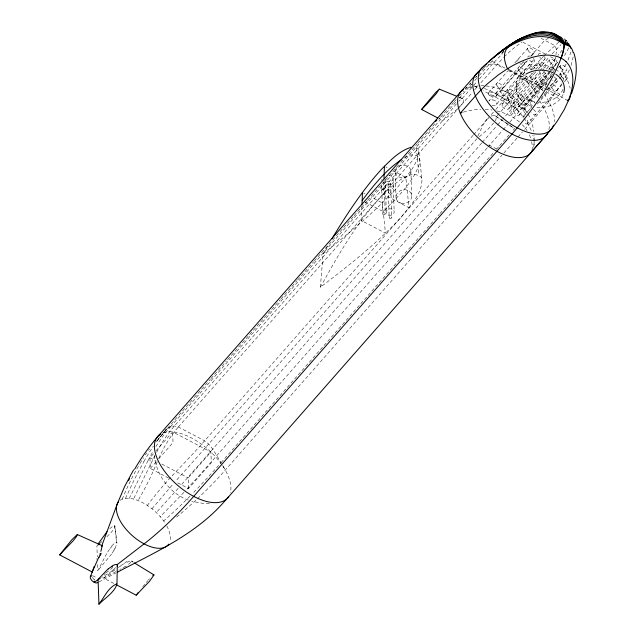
<?xml version="1.0" encoding="UTF-8"?>
<svg xmlns="http://www.w3.org/2000/svg" width="636" height="636" viewBox="0 0 636 636"><rect width="100%" height="100%" fill="white"/><g stroke="black" fill="none" stroke-linecap="round" stroke-linejoin="round"><path stroke-width="0.48" stroke-dasharray="3.18 2.39" d="M418.75 151.344C417.677 165.583 406.189 176.379 397.794 186.992C375.161 211.621 349.283 233.007 323.136 253.764L320.361 287.241C348.647 265.792 376.671 243.612 400.831 217.488C409.656 206.318 422.073 194.521 421.97 179.28L418.75 151.344L417.987 149.118L416.373 147.663L414.028 147.035M361.916 206.732L361.375 220.509L385.472 233.205L382.347 202.932L371.162 197.041M534.176 141.907L533.668 147.298A46.563 23.516 41.3 0 0 532.881 135.118M534.216 140.922L534.153 135.158M383.818 181.944L383.317 194.203L409.02 207.749L405.832 177.452L393.811 171.116M573.163 56.922L571.009 65.858M109.75 528.667L113.256 525.885L114.941 525.845C114.21 530.535 109.551 533.699 106.602 537.126M126.906 562.375C133.624 558.718 131.358 562.932 127.001 565.142M527.785 123.185L527.721 123.44A3.562 1.487 67.8 0 1 527.268 124.028L526.56 124.004A4.436 1.844 67.2 0 1 525.034 122.676A4.73 1.924 66.6 0 1 524.414 121.667M571.001 51.874L567.813 60.714M527.816 122.891L527.53 123.813L561.85 84.739M557.47 62.861L555.188 58.751A97.197 75.748 -2 0 0 555.546 56.978M555.061 59.124L555.069 59.1A128.536 100.178 -2 0 1 550.49 70.079M96.767 559.267L97.085 558.408M477.97 135.969L482.637 125.769A49.322 42.373 30.4 0 1 486.699 119.695M125.491 498.37L134.212 479.767L143.919 461.45M158.777 458.381L163.047 449.549A117.811 86.361 -87.8 0 1 178.374 426.955M568.711 47.946L563.782 56.97M97.547 564.498L97.769 570.699L107.579 551.929M569.395 69.952L564.378 79.739M129.275 498.338L148.132 460.345M154.985 455.424L133.488 499.069M115.029 548.486L116.952 543.359L115.013 526.226M156.623 452.244L157.458 450.67M320.361 287.241C339.409 252.786 359.245 217.774 387.626 190.021C396.315 183.375 409.298 169.033 420.897 176.792L421.97 179.28M566.096 64.101L559.608 74.643M323.136 253.764L328.065 245.305M114.21 549.941L113.939 550.394M546.61 77.075L537.929 89.326L519.858 110.02L483.328 90.765M561.89 83.753L548.288 102.356L523.754 130.436M109.964 548.304L110.274 547.866M111.554 554.02L97.769 570.699M556.993 78.443L540.624 98.993M553.113 71.765L554.751 69.61M493.687 123.018L488.003 129.211L479.051 137.018M562.224 50.069L557.947 55.388M156.838 441.026L178.223 415.841M551.921 73.259L539.948 87.792L508.967 123.114M142.774 586.766L147.87 580.604M156.822 441.114L166.672 428.99L170.528 426.812L174.423 425.969L178.39 426.971L204.625 440.796L208.664 444.015L212.766 449.08L221.097 462.65A239.724 47.78 -41.9 0 1 194.147 491.914A317.976 183.836 -31.1 0 1 192.342 493.782M111.721 545.95L115.291 542.484L116.515 542.309L116.921 542.905M151.956 508.808L173.374 483.718M555.673 58.146L544.957 70.866M544.313 71.606L502.885 118.916M178.867 415.109L193.63 398.311M194.274 397.58L210.317 379.318M210.961 378.587L226.36 361.057M227.648 359.594L280.277 299.699M280.921 298.968L296.964 280.707M297.608 279.975L313.659 261.714M314.295 260.983L353.449 216.423M354.093 215.699L366.932 201.087M367.576 200.356L383.619 182.095M385.543 179.901L400.306 163.102M400.95 162.371L416.993 144.11M417.637 143.378L423.417 136.812M425.341 134.617L436.248 122.199M438.816 119.274L440.104 117.819M440.74 117.088L453.579 102.476M454.223 101.744L456.147 99.558M459.359 95.901L463.851 90.789M465.131 89.326L470.266 83.483M475.402 77.64L476.69 76.177L475.8 77.33M481.826 70.334L483.75 68.147M471.061 82.72L470.115 83.801L473.224 85.439M484.33 67.623L485.276 66.549M170.528 426.812L456.147 101.768M459.359 98.111L471.554 84.238M474.766 80.581L476.69 78.395M479.258 75.469L493.743 59.251M471.729 87.625L462.165 98.516L459.852 100.273A25.909 7.807 -38 0 0 458.771 101.323M473.645 85.447L476.833 81.813M479.385 78.912L492.789 63.664L502.742 53.368M168.62 478.089L150.295 468.43L149.921 457.753L154.182 452.904M156.074 450.749L172.658 431.876L210.914 452.037L211.287 462.714L188.55 488.591L176.593 482.287M178.39 426.971L471.84 93.023M474.671 89.795L478.065 85.932M480.896 82.712L503.474 57.51M150.295 468.43L155.979 461.959M158.817 458.723L173.032 442.553L172.658 431.876M488.376 93.007L507.759 70.954M514.866 62.869L527.793 48.169M523.515 61.7L488.917 101.052L489.935 100.289A4.77 3.371 17.9 0 1 492.518 99.916M526.338 61.231L500.095 91.099A53.217 19.74 -62.2 0 1 510.462 115.951L548.534 72.623M530.806 56.143L544.774 40.259L548.455 38.311M496.422 95.949L527.483 60.587M531.362 56.175L533.954 53.225M501.891 95.837L534.844 58.345M492.073 105.56A4.436 3.069 17.2 0 0 492.471 105.64A4.73 3.291 17.5 0 0 495.46 105.33L534.248 61.557M473.033 135.341L204.625 440.796A117.811 12.8 -45 0 1 185.744 461.513L176.108 471.65A318.676 281.486 -28 0 0 147.345 505.461M473.685 134.594L488.448 117.795M491.278 114.575L493.544 112M495.81 109.424L525.344 75.835M502.408 103.914L527.904 74.905M532.475 69.698L539.01 62.264M508.76 100.075A4.023 1.797 30.6 0 0 504.539 95.639A4.023 1.797 30.6 0 0 502.702 98.167A4.023 1.797 30.6 0 0 508.76 100.075L533.278 72.194M535.854 69.26L544.885 58.989M476.992 138.64L208.664 444.015A124.473 3.18 -47.8 0 1 188.328 466.951L175.862 480.903M495.229 120.808A26.688 21.823 75.1 0 0 495.913 119.632L496.398 116.555L535.822 71.765M513.363 100.989L539.28 71.494M539.932 70.755L549.655 59.689M508.848 108.669L541.284 71.749M541.928 71.009L545.171 67.321M481.706 143.02L180.664 485.61M482.35 142.289L497.113 125.491M497.75 124.759L502.249 119.648M188.55 488.591L188.177 477.914L210.914 452.037M513.872 109.074L546.006 72.504M548.63 69.515L549.941 68.02M551.706 69.014L558.05 61.795M519.175 106.451L549.273 72.194M549.925 71.447L555.816 64.745M526.6 99.319L549.766 72.949M551.754 70.691L553.884 68.267M487.144 147.95L216.924 455.471A181.991 7.322 -47.3 0 1 189.989 485.729L186.388 489.712M487.78 147.218L502.543 130.42M503.187 129.688L508.323 123.845M552.779 74.325L522.879 108.343L523.277 108.279A4.73 1.105 58.7 0 1 524.803 109.646M558.631 67.67L560.578 65.452M526.767 104.32L551.929 75.692M519.238 115.037L547.047 83.38M523.404 116.42L531.799 106.864M546.658 89.954L556.993 78.196M559.585 75.255L560.873 73.784M221.097 462.65L439.333 214.3M439.977 213.569L459.232 191.659M459.868 190.927L479.131 169.009M479.767 168.278L493.886 152.211M496.454 149.285L499.022 146.367M499.665 145.636L509.293 134.681M513.149 130.3L514.429 128.838M537.309 104.018L558.893 79.444M559.553 78.697L566.748 70.509M564.442 81.79L567.034 78.84M176.649 517.044A279.856 136.971 -29.5 0 0 225.287 470.091L501.931 155.271M503.855 153.077L517.33 137.742M517.974 137.01L522.466 131.898M486.747 119.727L488.178 118.264M148.307 580.096L149.492 578.76M178.215 488.361L156.281 512.568M538.382 68.919L549.607 56.564M530.663 69.912L543.534 56.23M456.346 103.875L442.759 120.602L174.423 425.969A124.473 85.351 -82.1 0 0 157.466 450.685M183.963 492.344L160.208 516.663M552.167 53.822L561.079 44.607M459.518 106.991L461.784 104.352A16.162 9.802 -22.2 0 0 463.525 101.355L463.652 99.796M544.154 55.602L559.068 41.92M504.11 56.882L511.901 49.608L521.941 41.984M457.57 108.923L442.759 120.602L438.792 118.511M99.494 543.653L101.871 541.546M98.198 544.766L96.903 545.879L97.276 556.739M103.938 574.554L105.369 573.426M106.093 572.853L113.987 566.628M165.479 429.912L166.672 428.99A181.991 126.405 -83.1 0 0 156.623 441.559M113.788 583.403L103.612 578.045L115.72 569.252M504.022 51.421L500.826 53.782L504.014 51.484M112.143 570.969L101.704 577.44M118.256 567.527L120.927 565.794M125.03 566.406L124.6 566.676M121.031 568.815L120.132 569.339M118.797 570.102L119.242 569.848M485.753 66.279L486.238 66.009M488.162 64.92L492.789 63.664L496.748 64.673L503.267 68.108M124.489 563.639L124.926 563.401M115.808 571.764L103.612 578.045M404.671 157.76C410.22 152.688 422.9 154.151 419.355 163.913C412.859 183.168 396.991 197.359 383.238 211.581L364.794 201.858M99.025 581.892L115.688 573.084M491.676 115.983L493.846 115.553A3.347 2.878 30.4 0 1 496.43 116.531M478.185 85.884L465.528 88.134A46.563 23.516 41.3 0 1 470.966 86.814M480.84 85.781L484.298 85.757M209.435 503.577L204.236 503.617L191.706 501.271M92.188 577.504L94.128 579.356L96.219 579.539M486.158 86.011C503.068 87.474 519.024 97.547 527.276 112.453M459.637 97.403L463.135 98.898M459.319 97.348L462.165 98.516A3.426 2.075 -22.2 0 1 463.628 99.804M188.367 500.127C168.969 493.099 155.271 473.804 154.27 453.309M541.045 38.287L554.711 45.49L556.516 49.226A97.197 75.748 -2 0 1 555.959 54.601M522.895 42.199L545.1 53.901M550.458 56.731L555.053 59.148M520.566 73.426L546.014 86.838M547.62 87.681L559.918 94.16M509.77 69.888L544.75 88.325M545.513 88.722L566.048 99.55M492.359 61.446L505.445 68.346M509.293 70.373L540.083 86.599L542.548 90.757M508.212 70.715C522.458 75.859 531.696 84.731 538.159 98.103M520.741 78.427L544.44 90.916M546.189 91.838L560.085 99.16M474.003 85.852L479.441 88.714M488.885 144.913L496.811 149.086M385.798 166.886L387.133 167.594M363.713 193.113L364.953 193.765M149.921 457.753L156.297 461.116M161.87 464.057L188.177 477.914M131.493 561.119L132.9 561.986M495.206 115.808L514.468 128.48M131.414 560.928L133.274 562.081M489.768 95.559L488.702 94.74A3.935 1.98 13.8 0 1 488.162 93.595L488.186 93.381A3.562 1.797 13.3 0 1 488.718 92.705L489.784 92.323A4.436 2.258 13.9 0 1 492.415 92.419A4.73 2.457 14.1 0 1 495.047 93.389M495.039 93.397L496.096 94.223A3.927 1.988 14.8 0 1 496.597 95.154M496.398 116.555L513.498 127.892M526.123 111.467L526.87 112.811A3.562 0.779 58.8 0 1 527.037 113.144M559.465 66.104L565.809 77.21A40.33 20.368 41.3 0 1 570.182 88.205M544.368 93.889L548.796 101.736A46.333 23.397 41.3 0 1 554.314 121.651M539.726 100.814L543.653 107.794A46.563 23.516 41.3 0 1 548.924 129.641M222.672 465.441L225.287 470.091M528.158 114.122C531.036 119.496 532.992 125.459 533.715 131.517M114.711 525.606L116.515 542.309M416.373 147.663L418.901 175.099M516.305 83.61L516.543 90.527M410.872 170.305L411.754 195.514M395.163 172.738L396.045 197.947M393.008 178.112L394.177 211.486M390.639 183.693L391.808 217.186M388.024 184.098L389.184 217.488M385.154 179.328L386.322 212.702M384.08 180.234L385.249 213.624A1.336 1.01 -9.8 0 1 383.405 214.849A1.336 1.01 -9.8 0 1 383.158 213.108A1.336 1.01 -9.8 0 1 385.257 213.672M381.6 184.583L382.634 214.133M94.128 579.356L94.16 580.286M531.601 141.669A50.769 39.567 -2 0 1 532.292 148.713M463.453 112.135A50.769 39.567 -2 0 1 480.752 109.305M485.252 109.344A50.769 39.567 -2 0 1 492.065 110.004M496.851 110.926A50.769 39.567 -2 0 1 520.208 122.7M522.347 124.775A50.769 39.567 -2 0 1 526.998 130.642M529.343 134.919A50.769 39.567 -2 0 1 531.02 139.387M562.908 89.493A23.945 18.667 -2 0 1 539.59 102.468M534.797 102.046A23.945 18.667 -2 0 1 516.496 81.742A23.945 18.667 -2 0 1 540.862 65.126A23.945 18.667 -2 0 1 564.116 82.06M563.083 94.494A23.945 18.667 -2 0 1 534.971 107.047M531.99 106.387A23.945 18.667 -2 0 1 524.668 74.945M532.38 105.679A3.991 2.019 41.3 0 1 529.653 100.647A3.991 2.019 41.3 0 1 535.075 103.111M533.389 109.535A3.991 2.019 41.3 0 1 535.949 114.21A3.991 2.019 41.3 0 1 531.155 112.826M529.605 109.734A3.991 2.019 41.3 0 1 530.273 108.764M549.377 72.21A128.536 100.178 -2 0 1 546.586 77.059M554.02 76.861A3.991 2.019 41.3 0 1 556.937 81.647A3.991 2.019 41.3 0 1 552.088 80.343M550.601 77.95A3.991 2.019 41.3 0 1 551.674 76.161M543.701 71.502A3.991 2.019 41.3 0 1 546.101 75.652A3.991 2.019 41.3 0 1 542.468 75.636A3.991 2.019 41.3 0 1 539.606 71.486M531.251 73.124A3.991 2.019 41.3 0 1 535.48 77.409A3.991 2.019 41.3 0 1 532.229 78.451A3.991 2.019 41.3 0 1 529.001 73.848M523.714 61.994A3.991 2.019 41.3 0 1 523.611 64.832A3.991 2.019 41.3 0 1 519.89 63.6M517.998 61.223A3.991 2.019 41.3 0 1 521.226 59.577M531.744 70.008A3.991 2.019 41.3 0 1 528.667 65.874A3.991 2.019 41.3 0 1 531.76 65.118A3.991 2.019 41.3 0 1 535.21 69.165M496.732 95.177A4.023 2.035 15 0 1 492.01 96.402A4.77 2.345 14.2 0 1 489.784 95.551M533.421 58.48A3.991 2.019 41.3 0 1 533.54 62.018A3.991 2.019 41.3 0 1 528.906 59.577M527.888 57.304A3.991 2.019 41.3 0 1 530.782 56.381M496.899 103.342A3.927 2.735 18.3 0 1 496.462 104.582M492.518 99.924A4.023 2.862 18.3 0 1 497.026 103.358M550.005 69.865A3.991 2.019 41.3 0 1 551.014 67.511A3.991 2.019 41.3 0 1 555.021 69.698M544.495 56.54A3.991 2.019 41.3 0 1 544.066 59.474A3.991 2.019 41.3 0 1 539.805 57.312M538.541 54.958A3.991 2.019 41.3 0 1 542.007 54.124M526.052 114.424A4.77 1.049 58 0 1 525.829 114.194M525.757 113.971A4.015 0.859 57.6 0 1 523.476 110.608A4.015 0.859 57.6 0 1 522.744 108.144M524.787 109.551A4.436 1.041 59 0 1 526.139 111.451M527.769 123.177A3.935 1.646 67.7 0 0 527.705 121.492L527.276 119.973A4.77 2.075 67.4 0 0 526.584 118.471M523.118 117.644A3.927 1.654 66.6 0 1 523.142 117.175M523.054 117.056A4.023 1.709 66.3 0 1 524.724 116.38M163.15 432.854A46.563 23.516 41.3 0 1 208.711 450.01A46.563 23.516 41.3 0 1 230.351 492.813M474.893 86.758A46.563 23.516 41.3 0 1 477.398 86.997M484.362 88.579A46.563 23.516 41.3 0 1 531.76 131.859M381.441 180.433A1.328 1.034 -2 0 1 381.616 179.94M381.926 179.646A1.328 1.034 -2 0 1 382.403 179.447M388.779 175.616A3.991 3.108 -2 0 1 392.984 178.008A3.991 3.108 -2 0 1 390.448 181.618A3.991 3.108 -2 0 1 385.559 180.226M120.872 565.531A67.281 41.96 -49.2 0 1 124.457 563.369M124.926 562.582A42.048 23.397 -45.2 0 1 126.954 561.556M126.484 566.072A43.057 21.274 -42.8 0 1 125.069 566.962M124.569 567.05A67.281 26.481 -40.7 0 1 122.78 568.139M114.361 569.013A67.281 34.885 2 0 1 111.888 570.866M115.593 567.598A42.048 23.198 8.3 0 1 114.369 568.632M114.854 548.415A43.057 39.249 -26.6 0 1 114.043 549.862M113.876 550.363A67.281 63.385 -13.7 0 1 111.483 553.972M92.411 575.779A4.77 2.409 41.3 0 1 96.918 578.816M120.085 500.325A32.865 16.6 41.3 0 1 165.281 523.404M166.807 526.012A32.865 16.6 41.3 0 1 169.82 541.944M122.247 499.149A317.976 286.311 42.2 0 1 139.626 464.121M140.055 463.398A239.724 186.38 85 0 1 143.529 457.753M145.318 454.994A239.724 186.38 85 0 1 146.678 452.951M148.522 450.256A239.724 186.38 85 0 1 149.46 448.929M143.927 461.458A181.991 126.405 -83.1 0 1 153.3 446.281M148.156 460.369A145.763 97.562 -80.5 0 1 153.228 451.035M155.9 446.607A145.763 97.562 -80.5 0 1 170.496 426.764M157.291 461.744A318.676 289.118 -23.4 0 1 138.036 500.556M189.91 496.263A317.976 183.836 -31.1 0 1 163.627 520.956M107.746 551.992A67.281 55.912 -35.4 0 1 110.115 548.375M110.6 548.057A42.048 36.999 -31.8 0 1 112.047 546.165M488.202 118.28A15.876 13.634 30.4 0 1 488.869 117.684M491.39 116.046A15.876 13.634 30.4 0 1 491.636 115.927M398.844 176.88A7.982 6.225 -2 0 0 410.999 171.585A7.982 6.225 -2 0 0 399.217 166.099A7.982 6.225 -2 0 0 398.844 176.88M387.284 189.727A3.991 3.108 -2 0 0 393.366 187.079A3.991 3.108 -2 0 0 387.475 184.337A3.991 3.108 -2 0 0 387.284 189.727M382.363 189.663A1.328 1.034 -2 0 0 384.39 188.781A1.328 1.034 -2 0 0 382.427 187.866A1.328 1.034 -2 0 0 382.363 189.663M388.922 193.121A1.328 1.034 -2 0 0 390.949 192.239A1.328 1.034 -2 0 0 388.986 191.325A1.328 1.034 -2 0 0 388.922 193.121M519.23 105.814A3.991 2.019 41.3 0 0 524.899 108.597A3.991 2.019 41.3 0 0 521.703 103.342A3.991 2.019 41.3 0 0 519.23 105.814M518.944 97.483A3.991 2.019 41.3 0 0 524.605 100.265A3.991 2.019 41.3 0 0 521.417 95.01A3.991 2.019 41.3 0 0 518.944 97.483M508.013 91.719A3.991 2.019 41.3 0 0 513.681 94.51A3.991 2.019 41.3 0 0 510.485 89.247A3.991 2.019 41.3 0 0 508.013 91.719M508.299 100.051A3.991 2.019 41.3 0 0 513.967 102.841A3.991 2.019 41.3 0 0 510.78 97.578A3.991 2.019 41.3 0 0 508.299 100.051M497.082 85.955A3.991 2.019 41.3 0 0 502.75 88.746A3.991 2.019 41.3 0 0 499.554 83.491A3.991 2.019 41.3 0 0 497.082 85.955M497.368 94.287A3.991 2.019 41.3 0 0 503.036 97.077A3.991 2.019 41.3 0 0 499.848 91.823A3.991 2.019 41.3 0 0 497.368 94.287M551.388 87.418A3.991 2.019 41.3 0 0 557.057 90.209A3.991 2.019 41.3 0 0 553.861 84.946A3.991 2.019 41.3 0 0 551.388 87.418M540.457 81.654A3.991 2.019 41.3 0 0 546.125 84.445A3.991 2.019 41.3 0 0 542.929 79.19A3.991 2.019 41.3 0 0 540.457 81.654M518.594 70.135A3.991 2.019 41.3 0 0 524.263 72.925A3.991 2.019 41.3 0 0 521.067 67.67A3.991 2.019 41.3 0 0 518.594 70.135M528.158 50.594A3.991 2.019 41.3 0 0 533.827 53.384A3.991 2.019 41.3 0 0 530.631 48.121A3.991 2.019 41.3 0 0 528.158 50.594M539.384 64.681A3.991 2.019 41.3 0 0 545.044 67.472A3.991 2.019 41.3 0 0 541.856 62.217A3.991 2.019 41.3 0 0 539.384 64.681M502.599 106.753A4.023 2.576 36.8 0 0 508.784 108.78A4.023 2.576 36.8 0 0 505.485 103.342A4.023 2.576 36.8 0 0 502.599 106.753M513.769 111.467A4.023 2.21 52.9 0 0 518.912 115.315A4.023 2.21 52.9 0 0 516.981 109.376A4.023 2.21 52.9 0 0 513.769 111.467M550.021 62.113A3.991 2.019 41.3 0 0 555.689 64.904A3.991 2.019 41.3 0 0 552.493 59.641A3.991 2.019 41.3 0 0 550.021 62.113M513.944 103.119A4.023 1.415 44.9 0 0 519.095 106.578A4.023 1.415 44.9 0 0 515.748 101.466A4.023 1.415 44.9 0 0 513.944 103.119M560.952 67.869A3.991 2.019 41.3 0 0 566.612 70.66A3.991 2.019 41.3 0 0 563.424 65.405A3.991 2.019 41.3 0 0 560.952 67.869M561.238 76.201A3.991 2.019 41.3 0 0 566.907 78.991A3.991 2.019 41.3 0 0 563.711 73.736A3.991 2.019 41.3 0 0 561.238 76.201M388.612 215.135A3.991 3.283 -7.6 0 0 394.201 211.565A3.991 3.283 -7.6 0 0 387.928 209.49A3.991 3.283 -7.6 0 0 388.612 215.135M388.636 184.79A1.328 1.034 -2 0 0 390.663 183.907A1.328 1.034 -2 0 0 388.699 182.993A1.328 1.034 -2 0 0 388.636 184.79M389.741 218.22A1.336 1.097 3.1 0 0 391.824 217.448A1.336 1.097 3.1 0 0 389.932 216.327A1.336 1.097 3.1 0 0 389.741 218.22M401.244 203.258A7.958 6.837 -14.4 0 0 411.651 194.862A7.958 6.837 -14.4 0 0 398.78 191.682A7.958 6.837 -14.4 0 0 401.244 203.258"/><path stroke-width="0.95" d="M108.176 568.87L98.071 579.38L98.938 604.2C105.059 597.975 114.186 592.736 116.976 584.166L117.294 564.553L144.118 543.867A279.856 103.811 -62.2 0 0 193.686 496.374L512.044 134.069C532.221 110.203 551.682 84.572 562.319 54.879C564.291 49.091 566.469 37.437 557.867 35.99M362.011 204.228L362.472 192.462M383.961 178.446L384.462 166.187M101.951 545.895L102.285 545.577L100.862 551.364M572.551 84.675C573.537 76.511 572.074 67.305 565.833 61.461M59.665 554.878L71.796 539.773L77.401 534.463L76.392 536.689L73.068 540.91L59.665 554.878L92.228 572.042L98.803 557.104M152.847 575.381L153.984 574.928L149.579 581.232L136.176 595.201L116.499 584.834M421.62 109.464A306.194 113.582 -62.2 0 1 427.654 101.959L435.994 92.196L439.357 89.104L436.058 93.937L427.694 103.183A306.194 113.582 -62.2 0 1 421.62 109.456L437.473 117.811M571.39 94.001C575.97 80.82 578.426 66.271 573.736 52.764M92.228 572.042L93.46 568.417M100.218 553.328L100.067 553.749M561.222 58.186L563.79 48.694A23.794 8.825 -62.2 0 0 564.092 44.528L565.38 40.728L564.76 39.042M93.786 567.495L94.12 566.557M101.665 546.109L117.342 503.704L124.656 486.461L133.544 469.909M92.49 571.359L90.686 576.073L91.115 576.478M570.444 95.797A40.33 20.368 41.3 0 1 568.33 100.75L564.235 109.591L557.828 120.252A172.07 134.101 -2 0 1 547.31 133.846L532.157 151.098A50.769 39.567 -2 0 0 532.205 150.501M117.294 566.326C118.813 562.916 113.224 564.975 111.968 566.135M332.024 238.556C347.01 214.03 362.695 189.671 382.244 168.484C390.663 160.129 399.424 150.891 411.079 147.298M98.938 604.2C104.248 597.347 108.343 587.235 116.754 583.928M134.546 469.384A279.856 240.79 50.3 0 1 159.032 435.167L477.39 72.87C497.328 51.039 535.011 22.514 564.092 44.528L566.445 40.473L565.507 40.617M98.62 543.192L107.015 531.664M362.162 200.475C373.578 185.41 385.623 170.138 401.555 159.588M136.176 595.201L138.322 592.41M435.636 121.508L436.916 120.045M227.116 498.513L546.936 134.442M226.305 499.252C197.597 533.548 156.082 551.833 117.445 572.154M488.726 61.803C506.852 44.282 541.562 21.855 564.092 44.528C568.584 44.687 572.662 48.018 573.147 52.597M493.814 57.606C510.533 42.159 546.523 17.029 564.092 44.528L568.377 44.703L569.864 45.601L571.088 48.479M493.727 57.828L494.323 57.28M518.308 39.877C532.324 32.102 553.916 29.312 564.092 44.528L567.765 42.095M497.36 54.553L499.864 52.438A128.536 100.178 -2 0 1 518.284 39.758M98.198 544.766L99.494 543.653M479.298 71.256L477.39 72.87A46.563 23.516 41.3 0 0 496.501 123.44A46.563 23.516 41.3 0 0 547.795 132.964M159.032 435.167L159.986 434.364M160.224 434.165L160.701 433.76M486.898 63.6L482.867 66.995A46.333 23.397 41.3 0 0 503.148 118.368A46.333 23.397 41.3 0 0 553.574 125.181M489.044 61.946L489.521 61.573M507.862 46.746L515.732 41.292M530.011 35.075L529.685 35.083A97.197 75.748 -2 0 0 518.73 39.543L515.049 41.618L508.426 46.969A40.33 20.368 41.3 0 0 507.488 68.68L498.37 74.873L487.915 83.403A172.07 134.101 -2 0 0 475.442 95.972L460.281 113.224A50.769 39.567 -2 0 1 462.03 112.596M100.234 578.243L94.231 582.337L94.208 581.59M531.195 34.535C542.651 29.137 559.147 31.458 564.092 44.528L567.614 43.399L568.711 43.63L569.3 45.879M547.628 32.349C555.133 32.198 561.882 37.437 564.092 44.528M439.436 89.191L456.481 96.179M77.473 534.606L102.316 545.744M507.488 68.68L509.007 69.483M566.811 99.947L568.33 100.75M134.307 562.852L153.984 574.928M572.623 84.683A98.882 77.067 -2 0 1 568.266 100.734M565.984 61.549A22.522 17.554 -2 0 0 555.586 56.071C545.426 53.663 534.812 56.127 525.241 59.744A98.882 77.067 -2 0 0 507.528 68.728M555.769 74.261A23.945 18.667 -2 0 1 563.727 92.721M525.869 74.166A23.945 18.667 -2 0 1 553.463 72.965M228.61 496.692A46.563 23.516 41.3 0 1 175.973 483.829A46.563 23.516 41.3 0 1 160.089 434.38M532.928 149.571A46.563 23.516 41.3 0 1 480.888 140.294A46.563 23.516 41.3 0 1 463.294 89.334M111.228 566.97A43.057 25.027 13.4 0 1 112.278 566.342M108.287 568.95A67.281 42.342 20.6 0 1 110.736 567.081M97.809 582.377A4.77 2.409 41.3 0 1 92.117 580.763A4.77 2.409 41.3 0 1 91.202 575.803M168.747 544.13A32.865 16.6 41.3 0 1 133.655 536.792A32.865 16.6 41.3 0 1 118.368 502.003M128.448 480.705A279.856 240.79 50.3 0 1 129.545 478.55M100.21 554.266A67.281 20.94 -83.4 0 1 98.922 557.629M101.148 553.264A42.048 9.596 -80.3 0 1 100.432 555.3"/></g></svg>
